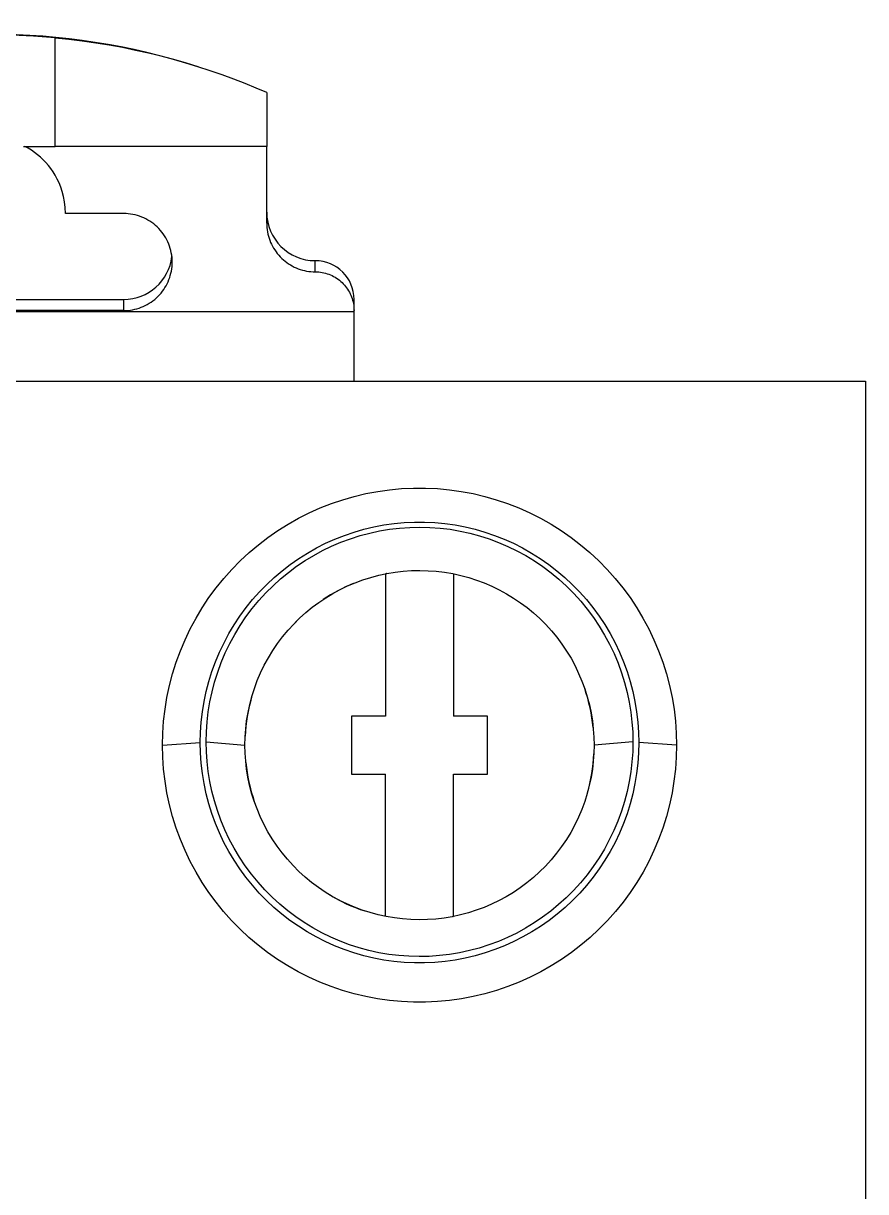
# Model space of a CAD drawing. Header units: millimetres. Extents: x 2268 to 4339, y 1619 to 2163.
# Drawn here: x 3744.32 to 3760.96, y 1843.48 to 1866.55 of the extents above; entities that cross this region are included whole.
import ezdxf

# ---------------------------------------------------------------- set-up
doc = ezdxf.new("R2010")
doc.units = ezdxf.units.MM

msp = doc.modelspace()

# ---------------------------------------------------------------- linework, layer by layer
for p, q in [((3744.522, 1866.294), (3744.096, 1866.314)), ((3744.948, 1866.26), (3744.522, 1866.294)), ((3744.948, 1866.256), (3744.948, 1866.26)), ((3745.217, 1866.228), (3744.948, 1866.256)), ((3744.948, 1864.117), (3744.948, 1866.256)), ((3745.485, 1866.195), (3745.217, 1866.228)), ((3745.752, 1866.157), (3745.485, 1866.195)), ((3746.016, 1866.114), (3745.752, 1866.157)), ((3746.277, 1866.066), (3746.016, 1866.114)), ((3746.536, 1866.013), (3746.277, 1866.066)), ((3746.791, 1865.956), (3746.536, 1866.013)), ((3747.042, 1865.895), (3746.791, 1865.956)), ((3747.289, 1865.83), (3747.042, 1865.895)), ((3747.531, 1865.761), (3747.289, 1865.83)), ((3747.768, 1865.689), (3747.531, 1865.761)), ((3748.011, 1865.61), (3747.768, 1865.689)), ((3748.248, 1865.528), (3748.011, 1865.61)), ((3748.478, 1865.444), (3748.248, 1865.528)), ((3748.702, 1865.357), (3748.478, 1865.444)), ((3748.919, 1865.268), (3748.702, 1865.357)), ((3749.128, 1865.178), (3748.919, 1865.268)), ((3749.128, 1865.178), (3749.128, 1864.117)), ((3744.321, 1864.117), (3744.948, 1864.117)), ((3744.415, 1864.08), (3744.348, 1864.117)), ((3745.198, 1864.117), (3744.948, 1864.117)), ((3745.445, 1864.117), (3745.198, 1864.117)), ((3745.688, 1864.117), (3745.445, 1864.117)), ((3745.927, 1864.117), (3745.688, 1864.117)), ((3746.163, 1864.117), (3745.927, 1864.117)), ((3746.396, 1864.117), (3746.163, 1864.117)), ((3746.625, 1864.117), (3746.396, 1864.117)), ((3746.851, 1864.117), (3746.625, 1864.117)), ((3747.074, 1864.117), (3746.851, 1864.117)), ((3747.294, 1864.117), (3747.074, 1864.117)), ((3747.511, 1864.117), (3747.294, 1864.117)), ((3747.725, 1864.117), (3747.511, 1864.117)), ((3747.936, 1864.117), (3747.725, 1864.117)), ((3748.143, 1864.117), (3747.936, 1864.117)), ((3748.347, 1864.117), (3748.143, 1864.117)), ((3748.548, 1864.117), (3748.347, 1864.117)), ((3748.745, 1864.117), (3748.548, 1864.117)), ((3748.939, 1864.117), (3748.745, 1864.117)), ((3749.128, 1864.117), (3748.939, 1864.117)), ((3749.128, 1862.6), (3749.128, 1864.117)), ((3744.479, 1864.04), (3744.415, 1864.08)), ((3744.542, 1863.997), (3744.479, 1864.04)), ((3744.602, 1863.951), (3744.542, 1863.997)), ((3744.659, 1863.902), (3744.602, 1863.951)), ((3744.714, 1863.85), (3744.659, 1863.902)), ((3744.766, 1863.796), (3744.714, 1863.85)), ((3744.815, 1863.738), (3744.766, 1863.796)), ((3744.862, 1863.678), (3744.815, 1863.738)), ((3744.907, 1863.614), (3744.862, 1863.678)), ((3744.949, 1863.546), (3744.907, 1863.614)), ((3744.989, 1863.473), (3744.949, 1863.546)), ((3745.026, 1863.396), (3744.989, 1863.473)), ((3745.06, 1863.313), (3745.026, 1863.396)), ((3745.09, 1863.224), (3745.06, 1863.313)), ((3745.116, 1863.127), (3745.09, 1863.224)), ((3745.136, 1863.023), (3745.116, 1863.127)), ((3745.149, 1862.911), (3745.136, 1863.023)), ((3745.154, 1862.792), (3745.149, 1862.911)), ((3746.303, 1862.792), (3745.154, 1862.792)), ((3746.349, 1862.791), (3746.303, 1862.792)), ((3746.394, 1862.787), (3746.349, 1862.791)), ((3746.44, 1862.782), (3746.394, 1862.787)), ((3746.484, 1862.774), (3746.44, 1862.782)), ((3746.529, 1862.765), (3746.484, 1862.774)), ((3746.573, 1862.753), (3746.529, 1862.765)), ((3746.616, 1862.739), (3746.573, 1862.753)), ((3746.659, 1862.723), (3746.616, 1862.739)), ((3746.701, 1862.705), (3746.659, 1862.723)), ((3746.742, 1862.685), (3746.701, 1862.705)), ((3746.782, 1862.663), (3746.742, 1862.685)), ((3746.821, 1862.639), (3746.782, 1862.663)), ((3746.859, 1862.614), (3746.821, 1862.639)), ((3746.895, 1862.586), (3746.859, 1862.614)), ((3746.93, 1862.557), (3746.895, 1862.586)), ((3746.964, 1862.527), (3746.93, 1862.557)), ((3746.996, 1862.494), (3746.964, 1862.527)), ((3747.027, 1862.46), (3746.996, 1862.494)), ((3749.128, 1862.6), (3749.129, 1862.557)), ((3749.129, 1862.557), (3749.132, 1862.514)), ((3749.132, 1862.514), (3749.137, 1862.471)), ((3749.137, 1862.471), (3749.144, 1862.429)), ((3747.056, 1862.425), (3747.027, 1862.46)), ((3747.083, 1862.389), (3747.056, 1862.425)), ((3747.109, 1862.351), (3747.083, 1862.389)), ((3747.133, 1862.312), (3747.109, 1862.351)), ((3747.155, 1862.272), (3747.133, 1862.312)), ((3747.174, 1862.231), (3747.155, 1862.272)), ((3749.144, 1862.429), (3749.152, 1862.386)), ((3749.152, 1862.386), (3749.163, 1862.345)), ((3749.163, 1862.345), (3749.175, 1862.303)), ((3749.175, 1862.303), (3749.189, 1862.263)), ((3749.189, 1862.263), (3749.205, 1862.223)), ((3747.192, 1862.189), (3747.174, 1862.231)), ((3747.208, 1862.146), (3747.192, 1862.189)), ((3747.222, 1862.103), (3747.208, 1862.146)), ((3747.234, 1862.059), (3747.222, 1862.103)), ((3747.243, 1862.014), (3747.234, 1862.059)), ((3747.251, 1861.969), (3747.243, 1862.014)), ((3749.205, 1862.223), (3749.223, 1862.184)), ((3749.223, 1862.184), (3749.243, 1862.146)), ((3749.243, 1862.146), (3749.264, 1862.108)), ((3749.264, 1862.108), (3749.287, 1862.072)), ((3749.287, 1862.072), (3749.311, 1862.036)), ((3749.311, 1862.036), (3749.337, 1862.002)), ((3747.257, 1861.924), (3747.251, 1861.969)), ((3747.26, 1861.878), (3747.257, 1861.924)), ((3747.257, 1861.745), (3747.26, 1861.789)), ((3747.261, 1861.833), (3747.26, 1861.878)), ((3747.26, 1861.789), (3747.261, 1861.833)), ((3749.337, 1862.002), (3749.365, 1861.969)), ((3749.365, 1861.969), (3749.394, 1861.937)), ((3749.394, 1861.937), (3749.424, 1861.907)), ((3749.424, 1861.907), (3749.456, 1861.878)), ((3749.456, 1861.878), (3749.489, 1861.85)), ((3749.489, 1861.85), (3749.523, 1861.824)), ((3749.523, 1861.824), (3749.558, 1861.8)), ((3749.558, 1861.8), (3749.595, 1861.777)), ((3749.595, 1861.777), (3749.632, 1861.756)), ((3750.086, 1861.641), (3750.086, 1861.861)), ((3747.211, 1861.528), (3747.224, 1861.571)), ((3747.224, 1861.571), (3747.235, 1861.614)), ((3747.235, 1861.614), (3747.244, 1861.657)), ((3747.244, 1861.657), (3747.252, 1861.701)), ((3747.252, 1861.701), (3747.257, 1861.745)), ((3749.632, 1861.756), (3749.67, 1861.736)), ((3749.67, 1861.736), (3749.71, 1861.719)), ((3749.71, 1861.719), (3749.749, 1861.702)), ((3749.749, 1861.702), (3749.79, 1861.688)), ((3749.79, 1861.688), (3749.831, 1861.676)), ((3749.831, 1861.676), (3749.873, 1861.665)), ((3749.873, 1861.665), (3749.915, 1861.657)), ((3749.915, 1861.657), (3749.957, 1861.65)), ((3749.957, 1861.65), (3750, 1861.645)), ((3750, 1861.645), (3750.043, 1861.642)), ((3750.043, 1861.642), (3750.086, 1861.641)), ((3750.086, 1861.641), (3750.12, 1861.641)), ((3750.12, 1861.641), (3750.155, 1861.638)), ((3750.155, 1861.638), (3750.189, 1861.634)), ((3750.189, 1861.634), (3750.223, 1861.629)), ((3750.223, 1861.629), (3750.257, 1861.622)), ((3750.257, 1861.622), (3750.29, 1861.614)), ((3750.29, 1861.614), (3750.323, 1861.604)), ((3750.323, 1861.604), (3750.355, 1861.593)), ((3750.355, 1861.593), (3750.387, 1861.58)), ((3750.387, 1861.58), (3750.419, 1861.566)), ((3750.419, 1861.566), (3750.449, 1861.55)), ((3750.449, 1861.55), (3750.479, 1861.533)), ((3747.093, 1861.292), (3747.117, 1861.329)), ((3747.117, 1861.329), (3747.14, 1861.367)), ((3747.14, 1861.367), (3747.161, 1861.406)), ((3747.161, 1861.406), (3747.179, 1861.446)), ((3747.179, 1861.446), (3747.196, 1861.487)), ((3747.196, 1861.487), (3747.211, 1861.528)), ((3750.479, 1861.533), (3750.508, 1861.515)), ((3750.508, 1861.515), (3750.536, 1861.495)), ((3750.536, 1861.495), (3750.564, 1861.474)), ((3750.564, 1861.474), (3750.59, 1861.452)), ((3750.59, 1861.452), (3750.616, 1861.429)), ((3750.616, 1861.429), (3750.64, 1861.405)), ((3750.64, 1861.405), (3750.663, 1861.38)), ((3750.663, 1861.38), (3750.685, 1861.353)), ((3750.685, 1861.353), (3750.706, 1861.326)), ((3750.706, 1861.326), (3750.725, 1861.298)), ((3741.036, 1861.097), (3746.303, 1861.097)), ((3746.303, 1860.876), (3746.303, 1861.097)), ((3746.88, 1861.069), (3746.915, 1861.097)), ((3746.915, 1861.097), (3746.948, 1861.126)), ((3746.948, 1861.126), (3746.98, 1861.156)), ((3746.98, 1861.156), (3747.011, 1861.188)), ((3747.011, 1861.188), (3747.04, 1861.221)), ((3747.04, 1861.221), (3747.067, 1861.256)), ((3747.067, 1861.256), (3747.093, 1861.292)), ((3750.725, 1861.298), (3750.744, 1861.269)), ((3750.744, 1861.269), (3750.761, 1861.239)), ((3750.761, 1861.239), (3750.776, 1861.208)), ((3750.776, 1861.208), (3750.791, 1861.177)), ((3750.791, 1861.177), (3750.803, 1861.145)), ((3750.803, 1861.145), (3750.815, 1861.113)), ((3750.815, 1861.113), (3750.825, 1861.08)), ((3750.852, 1860.876), (3750.852, 1861.097)), ((3736.487, 1860.861), (3750.852, 1860.861)), ((3746.303, 1860.876), (3741.036, 1860.876)), ((3746.303, 1860.876), (3746.347, 1860.877)), ((3746.347, 1860.877), (3746.392, 1860.88)), ((3746.392, 1860.88), (3746.435, 1860.886)), ((3746.435, 1860.886), (3746.479, 1860.893)), ((3746.479, 1860.893), (3746.522, 1860.902)), ((3746.522, 1860.902), (3746.565, 1860.913)), ((3746.565, 1860.913), (3746.607, 1860.926)), ((3746.607, 1860.926), (3746.649, 1860.941)), ((3746.649, 1860.941), (3746.69, 1860.958)), ((3746.69, 1860.958), (3746.73, 1860.977)), ((3746.73, 1860.977), (3746.769, 1860.997)), ((3746.769, 1860.997), (3746.807, 1861.02)), ((3746.807, 1861.02), (3746.844, 1861.044)), ((3746.844, 1861.044), (3746.88, 1861.069)), ((3750.825, 1861.08), (3750.833, 1861.046)), ((3750.833, 1861.046), (3750.84, 1861.013)), ((3750.84, 1861.013), (3750.845, 1860.979)), ((3750.845, 1860.979), (3750.849, 1860.945)), ((3750.849, 1860.945), (3750.851, 1860.911)), ((3750.851, 1860.911), (3750.852, 1860.876)), ((3750.852, 1860.861), (3750.852, 1860.876)), ((3750.852, 1859.481), (3750.852, 1860.861)), ((3692.288, 1859.481), (3760.956, 1859.481)), ((3760.956, 1859.481), (3760.956, 1841.38)), ((3750.63, 1857.142), (3750.857, 1857.207)), ((3750.857, 1857.207), (3751.088, 1857.262)), ((3751.088, 1857.262), (3751.32, 1857.306)), ((3751.32, 1857.306), (3751.555, 1857.339)), ((3751.555, 1857.339), (3751.79, 1857.361)), ((3751.79, 1857.361), (3752.027, 1857.372)), ((3752.027, 1857.372), (3752.263, 1857.372)), ((3752.263, 1857.372), (3752.5, 1857.361)), ((3752.5, 1857.361), (3752.735, 1857.339)), ((3752.735, 1857.339), (3752.97, 1857.306)), ((3752.97, 1857.306), (3753.202, 1857.262)), ((3753.202, 1857.262), (3753.433, 1857.208)), ((3753.433, 1857.208), (3753.66, 1857.142)), ((3749.967, 1856.883), (3750.184, 1856.979)), ((3750.184, 1856.979), (3750.405, 1857.066)), ((3750.405, 1857.066), (3750.63, 1857.142)), ((3753.66, 1857.142), (3753.885, 1857.066)), ((3753.885, 1857.066), (3754.106, 1856.98)), ((3754.106, 1856.98), (3754.323, 1856.883)), ((3749.548, 1856.659), (3749.755, 1856.776)), ((3749.755, 1856.776), (3749.967, 1856.883)), ((3754.323, 1856.883), (3754.535, 1856.776)), ((3754.535, 1856.776), (3754.742, 1856.659)), ((3749.152, 1856.397), (3749.347, 1856.533)), ((3749.347, 1856.533), (3749.548, 1856.659)), ((3750.662, 1856.439), (3750.853, 1856.504)), ((3750.853, 1856.504), (3751.048, 1856.56)), ((3750.97, 1856.433), (3751.163, 1856.484)), ((3751.048, 1856.56), (3751.244, 1856.607)), ((3751.163, 1856.484), (3751.357, 1856.527)), ((3751.244, 1856.607), (3751.442, 1856.645)), ((3751.357, 1856.527), (3751.554, 1856.559)), ((3751.442, 1856.645), (3751.642, 1856.673)), ((3751.554, 1856.559), (3751.753, 1856.583)), ((3751.642, 1856.673), (3751.843, 1856.692)), ((3751.753, 1856.583), (3751.952, 1856.597)), ((3751.843, 1856.692), (3752.044, 1856.701)), ((3751.952, 1856.597), (3752.152, 1856.601)), ((3752.044, 1856.701), (3752.246, 1856.701)), ((3752.152, 1856.601), (3752.352, 1856.596)), ((3752.246, 1856.701), (3752.447, 1856.692)), ((3752.352, 1856.596), (3752.551, 1856.582)), ((3752.447, 1856.692), (3752.648, 1856.673)), ((3752.551, 1856.582), (3752.749, 1856.558)), ((3752.648, 1856.673), (3752.848, 1856.645)), ((3752.749, 1856.558), (3752.945, 1856.524)), ((3752.848, 1856.645), (3753.046, 1856.607)), ((3752.945, 1856.524), (3753.14, 1856.482)), ((3753.046, 1856.607), (3753.242, 1856.56)), ((3753.14, 1856.482), (3753.332, 1856.43)), ((3753.242, 1856.56), (3753.437, 1856.504)), ((3753.437, 1856.504), (3753.628, 1856.439)), ((3754.742, 1856.659), (3754.943, 1856.533)), ((3754.943, 1856.533), (3755.138, 1856.397)), ((3748.78, 1856.098), (3748.963, 1856.252)), ((3748.963, 1856.252), (3749.152, 1856.397)), ((3750.108, 1856.19), (3750.289, 1856.282)), ((3750.289, 1856.282), (3750.474, 1856.365)), ((3750.41, 1856.225), (3750.593, 1856.303)), ((3750.474, 1856.365), (3750.662, 1856.439)), ((3750.593, 1856.303), (3750.78, 1856.373)), ((3750.78, 1856.373), (3750.97, 1856.433)), ((3753.332, 1856.43), (3753.521, 1856.369)), ((3753.521, 1856.369), (3753.708, 1856.299)), ((3753.628, 1856.439), (3753.816, 1856.365)), ((3753.708, 1856.299), (3753.891, 1856.221)), ((3753.816, 1856.365), (3754.001, 1856.282)), ((3754.001, 1856.282), (3754.182, 1856.19)), ((3755.138, 1856.397), (3755.327, 1856.252)), ((3755.327, 1856.252), (3755.51, 1856.098)), ((3748.606, 1855.936), (3748.78, 1856.098)), ((3749.76, 1855.982), (3749.931, 1856.09)), ((3749.885, 1855.94), (3750.056, 1856.044)), ((3749.931, 1856.09), (3750.108, 1856.19)), ((3750.056, 1856.044), (3750.231, 1856.139)), ((3750.231, 1856.139), (3750.41, 1856.225)), ((3753.891, 1856.221), (3754.07, 1856.133)), ((3754.07, 1856.133), (3754.245, 1856.038)), ((3754.182, 1856.19), (3754.359, 1856.09)), ((3754.245, 1856.038), (3754.416, 1855.933)), ((3754.359, 1856.09), (3754.53, 1855.982)), ((3755.51, 1856.098), (3755.684, 1855.936)), ((3748.439, 1855.765), (3748.606, 1855.936)), ((3749.432, 1855.741), (3749.593, 1855.865)), ((3749.558, 1855.708), (3749.719, 1855.828)), ((3749.593, 1855.865), (3749.76, 1855.982)), ((3749.719, 1855.828), (3749.885, 1855.94)), ((3754.416, 1855.933), (3754.582, 1855.821)), ((3754.53, 1855.982), (3754.697, 1855.865)), ((3754.582, 1855.821), (3754.743, 1855.7)), ((3754.697, 1855.865), (3754.859, 1855.741)), ((3755.684, 1855.936), (3755.852, 1855.766)), ((3748.129, 1855.402), (3748.28, 1855.587)), ((3748.28, 1855.587), (3748.439, 1855.765)), ((3749.127, 1855.47), (3749.276, 1855.609)), ((3749.252, 1855.444), (3749.402, 1855.58)), ((3749.276, 1855.609), (3749.432, 1855.741)), ((3749.402, 1855.58), (3749.558, 1855.708)), ((3750.876, 1855.503), (3751.028, 1855.56)), ((3751.028, 1855.56), (3751.184, 1855.609)), ((3751.184, 1855.609), (3751.341, 1855.65)), ((3751.341, 1855.65), (3751.501, 1855.685)), ((3751.475, 1855.68), (3751.475, 1852.872)), ((3751.501, 1855.685), (3751.662, 1855.711)), ((3751.662, 1855.711), (3751.824, 1855.73)), ((3751.824, 1855.73), (3751.987, 1855.742)), ((3751.987, 1855.742), (3752.151, 1855.745)), ((3752.151, 1855.745), (3752.314, 1855.741)), ((3752.314, 1855.741), (3752.477, 1855.729)), ((3752.477, 1855.729), (3752.639, 1855.71)), ((3752.639, 1855.71), (3752.8, 1855.683)), ((3752.8, 1855.683), (3752.959, 1855.648)), ((3752.816, 1855.68), (3752.816, 1852.872)), ((3752.959, 1855.648), (3753.116, 1855.606)), ((3753.116, 1855.606), (3753.271, 1855.556)), ((3753.271, 1855.556), (3753.424, 1855.5)), ((3754.743, 1855.7), (3754.899, 1855.571)), ((3754.859, 1855.741), (3755.014, 1855.609)), ((3754.899, 1855.571), (3755.049, 1855.435)), ((3755.014, 1855.609), (3755.163, 1855.47)), ((3755.852, 1855.766), (3756.01, 1855.588)), ((3756.01, 1855.588), (3756.161, 1855.402)), ((3747.987, 1855.209), (3748.129, 1855.402)), ((3748.848, 1855.171), (3748.984, 1855.324)), ((3748.984, 1855.324), (3749.127, 1855.47)), ((3749.108, 1855.301), (3749.252, 1855.444)), ((3750.436, 1855.292), (3750.579, 1855.369)), ((3750.579, 1855.369), (3750.726, 1855.44)), ((3750.726, 1855.44), (3750.876, 1855.503)), ((3753.424, 1855.5), (3753.573, 1855.436)), ((3753.573, 1855.436), (3753.72, 1855.365)), ((3753.72, 1855.365), (3753.863, 1855.287)), ((3755.049, 1855.435), (3755.192, 1855.291)), ((3755.163, 1855.47), (3755.306, 1855.324)), ((3755.306, 1855.324), (3755.442, 1855.171)), ((3756.161, 1855.402), (3756.303, 1855.21)), ((3747.855, 1855.01), (3747.987, 1855.209)), ((3748.72, 1855.012), (3748.848, 1855.171)), ((3748.841, 1854.993), (3748.971, 1855.151)), ((3748.971, 1855.151), (3749.108, 1855.301)), ((3750.028, 1855.019), (3750.16, 1855.116)), ((3750.16, 1855.116), (3750.296, 1855.207)), ((3750.296, 1855.207), (3750.436, 1855.292)), ((3753.863, 1855.287), (3754.003, 1855.202)), ((3754.003, 1855.202), (3754.139, 1855.11)), ((3754.139, 1855.11), (3754.271, 1855.012)), ((3755.192, 1855.291), (3755.329, 1855.139)), ((3755.329, 1855.139), (3755.459, 1854.981)), ((3755.442, 1855.171), (3755.57, 1855.012)), ((3756.303, 1855.21), (3756.435, 1855.01)), ((3747.732, 1854.805), (3747.855, 1855.01)), ((3748.599, 1854.846), (3748.72, 1855.012)), ((3748.718, 1854.829), (3748.841, 1854.993)), ((3749.778, 1854.805), (3749.901, 1854.915)), ((3749.901, 1854.915), (3750.028, 1855.019)), ((3754.271, 1855.012), (3754.398, 1854.908)), ((3754.398, 1854.908), (3754.521, 1854.797)), ((3755.459, 1854.981), (3755.581, 1854.816)), ((3755.57, 1855.012), (3755.691, 1854.846)), ((3756.435, 1855.01), (3756.558, 1854.805)), ((3747.619, 1854.594), (3747.732, 1854.805)), ((3748.381, 1854.499), (3748.486, 1854.675)), ((3748.486, 1854.675), (3748.599, 1854.846)), ((3748.497, 1854.484), (3748.603, 1854.659)), ((3748.603, 1854.659), (3748.718, 1854.829)), ((3749.548, 1854.566), (3749.661, 1854.688)), ((3749.661, 1854.688), (3749.778, 1854.805)), ((3754.521, 1854.797), (3754.638, 1854.679)), ((3754.638, 1854.679), (3754.75, 1854.556)), ((3755.581, 1854.816), (3755.696, 1854.646)), ((3755.691, 1854.846), (3755.804, 1854.676)), ((3755.696, 1854.646), (3755.801, 1854.47)), ((3755.804, 1854.676), (3755.91, 1854.5)), ((3756.558, 1854.805), (3756.672, 1854.595)), ((3747.515, 1854.379), (3747.619, 1854.594)), ((3748.284, 1854.318), (3748.381, 1854.499)), ((3748.399, 1854.303), (3748.497, 1854.484)), ((3749.341, 1854.304), (3749.442, 1854.438)), ((3749.442, 1854.438), (3749.548, 1854.566)), ((3754.75, 1854.556), (3754.856, 1854.427)), ((3754.856, 1854.427), (3754.956, 1854.294)), ((3755.801, 1854.47), (3755.899, 1854.289)), ((3755.91, 1854.5), (3756.006, 1854.319)), ((3756.672, 1854.595), (3756.775, 1854.379)), ((3747.423, 1854.158), (3747.515, 1854.379)), ((3748.196, 1854.133), (3748.284, 1854.318)), ((3748.31, 1854.118), (3748.399, 1854.303)), ((3749.16, 1854.023), (3749.247, 1854.166)), ((3749.247, 1854.166), (3749.341, 1854.304)), ((3754.956, 1854.294), (3755.05, 1854.155)), ((3755.899, 1854.289), (3755.987, 1854.104)), ((3756.006, 1854.319), (3756.094, 1854.134)), ((3756.775, 1854.379), (3756.868, 1854.159)), ((3747.34, 1853.934), (3747.423, 1854.158)), ((3748.046, 1853.751), (3748.116, 1853.944)), ((3748.116, 1853.944), (3748.196, 1854.133)), ((3748.23, 1853.929), (3748.31, 1854.118)), ((3749.08, 1853.876), (3749.16, 1854.023)), ((3755.05, 1854.155), (3755.137, 1854.012)), ((3755.137, 1854.012), (3755.216, 1853.864)), ((3755.987, 1854.104), (3756.066, 1853.915)), ((3756.094, 1854.134), (3756.174, 1853.944)), ((3756.174, 1853.944), (3756.244, 1853.752)), ((3756.868, 1854.159), (3756.95, 1853.934)), ((3747.208, 1853.474), (3747.268, 1853.705)), ((3747.268, 1853.705), (3747.34, 1853.934)), ((3747.985, 1853.555), (3748.046, 1853.751)), ((3748.098, 1853.543), (3748.159, 1853.737)), ((3748.159, 1853.737), (3748.23, 1853.929)), ((3748.942, 1853.572), (3749.007, 1853.726)), ((3749.007, 1853.726), (3749.08, 1853.876)), ((3755.216, 1853.864), (3755.288, 1853.714)), ((3755.288, 1853.714), (3755.353, 1853.561)), ((3756.066, 1853.915), (3756.135, 1853.725)), ((3756.135, 1853.725), (3756.195, 1853.533)), ((3756.244, 1853.752), (3756.305, 1853.556)), ((3756.95, 1853.934), (3757.022, 1853.706)), ((3757.022, 1853.706), (3757.083, 1853.474)), ((3747.158, 1853.24), (3747.208, 1853.474)), ((3747.933, 1853.357), (3747.985, 1853.555)), ((3748.047, 1853.348), (3748.098, 1853.543)), ((3748.884, 1853.416), (3748.942, 1853.572)), ((3755.353, 1853.561), (3755.41, 1853.406)), ((3756.195, 1853.533), (3756.246, 1853.339)), ((3756.305, 1853.556), (3756.357, 1853.357)), ((3757.083, 1853.474), (3757.133, 1853.24)), ((3747.89, 1853.156), (3747.933, 1853.357)), ((3748.005, 1853.151), (3748.047, 1853.348)), ((3748.792, 1853.099), (3748.834, 1853.258)), ((3748.834, 1853.258), (3748.884, 1853.416)), ((3755.41, 1853.406), (3755.459, 1853.249)), ((3755.459, 1853.249), (3755.5, 1853.092)), ((3756.246, 1853.339), (3756.287, 1853.145)), ((3756.357, 1853.357), (3756.4, 1853.156)), ((3747.119, 1853.005), (3747.158, 1853.24)), ((3747.857, 1852.954), (3747.89, 1853.156)), ((3747.972, 1852.954), (3748.005, 1853.151)), ((3748.758, 1852.939), (3748.792, 1853.099)), ((3755.5, 1853.092), (3755.534, 1852.934)), ((3756.287, 1853.145), (3756.319, 1852.949)), ((3756.4, 1853.156), (3756.433, 1852.954)), ((3757.133, 1853.24), (3757.172, 1853.005)), ((3747.091, 1852.769), (3747.119, 1853.005)), ((3747.833, 1852.752), (3747.857, 1852.954)), ((3747.949, 1852.756), (3747.972, 1852.954)), ((3748.731, 1852.779), (3748.758, 1852.939)), ((3750.804, 1852.872), (3750.804, 1851.723)), ((3751.475, 1852.872), (3750.804, 1852.872)), ((3753.486, 1852.872), (3752.816, 1852.872)), ((3753.486, 1851.723), (3753.486, 1852.872)), ((3755.534, 1852.934), (3755.56, 1852.775)), ((3756.319, 1852.949), (3756.341, 1852.754)), ((3756.433, 1852.954), (3756.457, 1852.752)), ((3757.172, 1853.005), (3757.199, 1852.769)), ((3747.074, 1852.533), (3747.091, 1852.769)), ((3747.819, 1852.549), (3747.833, 1852.752)), ((3747.931, 1852.362), (3747.936, 1852.559)), ((3747.936, 1852.559), (3747.949, 1852.756)), ((3748.701, 1852.458), (3748.712, 1852.618)), ((3748.712, 1852.618), (3748.731, 1852.779)), ((3755.56, 1852.775), (3755.578, 1852.616)), ((3755.578, 1852.616), (3755.589, 1852.457)), ((3756.341, 1852.754), (3756.355, 1852.558)), ((3756.355, 1852.558), (3756.359, 1852.362)), ((3756.457, 1852.752), (3756.471, 1852.549)), ((3757.199, 1852.769), (3757.216, 1852.533)), ((3747.069, 1852.298), (3747.074, 1852.533)), ((3747.069, 1852.298), (3747.815, 1852.347)), ((3747.815, 1852.347), (3747.819, 1852.549)), ((3747.819, 1852.145), (3747.815, 1852.347)), ((3747.931, 1852.362), (3748.697, 1852.298)), ((3747.936, 1852.168), (3747.932, 1852.362)), ((3748.697, 1852.298), (3748.701, 1852.458)), ((3755.589, 1852.457), (3755.593, 1852.298)), ((3756.359, 1852.362), (3755.593, 1852.298)), ((3756.359, 1852.362), (3756.355, 1852.167)), ((3756.471, 1852.549), (3756.476, 1852.347)), ((3756.476, 1852.347), (3756.471, 1852.145)), ((3757.221, 1852.298), (3756.476, 1852.347)), ((3757.216, 1852.533), (3757.221, 1852.298)), ((3747.075, 1852.061), (3747.069, 1852.298)), ((3747.833, 1851.942), (3747.819, 1852.145)), ((3747.949, 1851.973), (3747.936, 1852.168)), ((3748.701, 1852.139), (3748.697, 1852.298)), ((3748.712, 1851.981), (3748.701, 1852.139)), ((3755.589, 1852.138), (3755.578, 1851.979)), ((3755.593, 1852.298), (3755.589, 1852.138)), ((3756.355, 1852.167), (3756.341, 1851.97)), ((3756.471, 1852.145), (3756.457, 1851.942)), ((3757.221, 1852.298), (3757.216, 1852.061)), ((3747.091, 1851.825), (3747.075, 1852.061)), ((3747.857, 1851.739), (3747.833, 1851.942)), ((3747.971, 1851.778), (3747.949, 1851.973)), ((3748.73, 1851.822), (3748.712, 1851.981)), ((3755.578, 1851.979), (3755.559, 1851.818)), ((3756.341, 1851.97), (3756.318, 1851.773)), ((3756.457, 1851.942), (3756.433, 1851.739)), ((3757.216, 1852.061), (3757.199, 1851.825)), ((3747.119, 1851.589), (3747.091, 1851.825)), ((3747.89, 1851.538), (3747.857, 1851.739)), ((3748.003, 1851.583), (3747.971, 1851.778)), ((3748.756, 1851.664), (3748.73, 1851.822)), ((3748.789, 1851.506), (3748.756, 1851.664)), ((3750.804, 1851.723), (3751.475, 1851.723)), ((3751.475, 1848.916), (3751.475, 1851.723)), ((3752.816, 1848.916), (3752.816, 1851.723)), ((3752.816, 1851.723), (3753.486, 1851.723)), ((3755.533, 1851.658), (3755.499, 1851.499)), ((3755.559, 1851.818), (3755.533, 1851.658)), ((3756.318, 1851.773), (3756.286, 1851.577)), ((3756.433, 1851.739), (3756.4, 1851.538)), ((3757.199, 1851.825), (3757.171, 1851.589)), ((3747.158, 1851.354), (3747.119, 1851.589)), ((3747.933, 1851.338), (3747.89, 1851.538)), ((3748.044, 1851.389), (3748.003, 1851.583)), ((3748.83, 1851.349), (3748.789, 1851.506)), ((3755.499, 1851.499), (3755.457, 1851.34)), ((3756.286, 1851.577), (3756.244, 1851.38)), ((3756.4, 1851.538), (3756.357, 1851.338)), ((3757.171, 1851.589), (3757.132, 1851.354)), ((3747.208, 1851.121), (3747.158, 1851.354)), ((3747.985, 1851.14), (3747.933, 1851.338)), ((3748.094, 1851.196), (3748.044, 1851.389)), ((3748.153, 1851.005), (3748.094, 1851.196)), ((3748.879, 1851.193), (3748.83, 1851.349)), ((3748.936, 1851.039), (3748.879, 1851.193)), ((3755.408, 1851.183), (3755.35, 1851.027)), ((3755.457, 1851.34), (3755.408, 1851.183)), ((3756.193, 1851.185), (3756.132, 1850.992)), ((3756.244, 1851.38), (3756.193, 1851.185)), ((3756.357, 1851.338), (3756.305, 1851.139)), ((3757.132, 1851.354), (3757.082, 1851.12)), ((3747.269, 1850.89), (3747.208, 1851.121)), ((3748.046, 1850.945), (3747.985, 1851.14)), ((3748.116, 1850.752), (3748.046, 1850.945)), ((3748.222, 1850.815), (3748.153, 1851.005)), ((3749, 1850.886), (3748.936, 1851.039)), ((3755.35, 1851.027), (3755.285, 1850.874)), ((3756.132, 1850.992), (3756.062, 1850.8)), ((3756.244, 1850.944), (3756.174, 1850.752)), ((3756.305, 1851.139), (3756.244, 1850.944)), ((3757.082, 1851.12), (3757.022, 1850.889)), ((3747.34, 1850.662), (3747.269, 1850.89)), ((3748.195, 1850.564), (3748.116, 1850.752)), ((3748.301, 1850.627), (3748.222, 1850.815)), ((3749.072, 1850.736), (3749, 1850.886)), ((3749.151, 1850.588), (3749.072, 1850.736)), ((3755.212, 1850.723), (3755.132, 1850.576)), ((3755.285, 1850.874), (3755.212, 1850.723)), ((3756.062, 1850.8), (3755.983, 1850.612)), ((3756.174, 1850.752), (3756.095, 1850.563)), ((3757.022, 1850.889), (3756.95, 1850.661)), ((3747.422, 1850.438), (3747.34, 1850.662)), ((3748.283, 1850.379), (3748.195, 1850.564)), ((3748.389, 1850.442), (3748.301, 1850.627)), ((3749.237, 1850.445), (3749.151, 1850.588)), ((3755.132, 1850.576), (3755.045, 1850.434)), ((3755.983, 1850.612), (3755.894, 1850.427)), ((3756.095, 1850.563), (3756.007, 1850.379)), ((3756.95, 1850.661), (3756.868, 1850.437)), ((3747.515, 1850.218), (3747.422, 1850.438)), ((3748.379, 1850.199), (3748.283, 1850.379)), ((3748.486, 1850.261), (3748.389, 1850.442)), ((3748.591, 1850.085), (3748.486, 1850.261)), ((3749.331, 1850.306), (3749.237, 1850.445)), ((3749.43, 1850.172), (3749.331, 1850.306)), ((3754.952, 1850.295), (3754.852, 1850.162)), ((3755.045, 1850.434), (3754.952, 1850.295)), ((3755.796, 1850.246), (3755.69, 1850.071)), ((3755.894, 1850.427), (3755.796, 1850.246)), ((3756.007, 1850.379), (3755.911, 1850.199)), ((3756.868, 1850.437), (3756.775, 1850.217)), ((3747.618, 1850.003), (3747.515, 1850.218)), ((3748.484, 1850.024), (3748.379, 1850.199)), ((3748.596, 1849.854), (3748.484, 1850.024)), ((3748.705, 1849.914), (3748.591, 1850.085)), ((3749.536, 1850.044), (3749.43, 1850.172)), ((3749.648, 1849.92), (3749.536, 1850.044)), ((3754.745, 1850.034), (3754.633, 1849.911)), ((3754.852, 1850.162), (3754.745, 1850.034)), ((3755.69, 1850.071), (3755.575, 1849.901)), ((3755.806, 1850.024), (3755.694, 1849.853)), ((3755.911, 1850.199), (3755.806, 1850.024)), ((3756.775, 1850.217), (3756.672, 1850.002)), ((3747.731, 1849.792), (3747.618, 1850.003)), ((3747.853, 1849.588), (3747.731, 1849.792)), ((3748.717, 1849.689), (3748.596, 1849.854)), ((3748.827, 1849.75), (3748.705, 1849.914)), ((3749.765, 1849.803), (3749.648, 1849.92)), ((3749.888, 1849.692), (3749.765, 1849.803)), ((3754.516, 1849.795), (3754.394, 1849.684)), ((3754.633, 1849.911), (3754.516, 1849.795)), ((3755.575, 1849.901), (3755.453, 1849.736)), ((3755.694, 1849.853), (3755.573, 1849.689)), ((3756.559, 1849.792), (3756.437, 1849.587)), ((3756.672, 1850.002), (3756.559, 1849.792)), ((3747.985, 1849.389), (3747.853, 1849.588)), ((3748.845, 1849.531), (3748.717, 1849.689)), ((3748.957, 1849.591), (3748.827, 1849.75)), ((3749.093, 1849.44), (3748.957, 1849.591)), ((3750.015, 1849.587), (3749.888, 1849.692)), ((3750.147, 1849.488), (3750.015, 1849.587)), ((3754.266, 1849.58), (3754.135, 1849.482)), ((3754.394, 1849.684), (3754.266, 1849.58)), ((3755.323, 1849.579), (3755.186, 1849.428)), ((3755.453, 1849.736), (3755.323, 1849.579)), ((3755.573, 1849.689), (3755.445, 1849.53)), ((3756.437, 1849.587), (3756.305, 1849.389)), ((3748.126, 1849.197), (3747.985, 1849.389)), ((3748.98, 1849.378), (3748.845, 1849.531)), ((3749.122, 1849.232), (3748.98, 1849.378)), ((3749.236, 1849.295), (3749.093, 1849.44)), ((3750.282, 1849.396), (3750.147, 1849.488)), ((3750.422, 1849.311), (3750.282, 1849.396)), ((3753.999, 1849.391), (3753.859, 1849.306)), ((3754.135, 1849.482), (3753.999, 1849.391)), ((3755.186, 1849.428), (3755.043, 1849.285)), ((3755.31, 1849.378), (3755.168, 1849.232)), ((3755.445, 1849.53), (3755.31, 1849.378)), ((3756.305, 1849.389), (3756.164, 1849.197)), ((3748.276, 1849.012), (3748.126, 1849.197)), ((3749.271, 1849.093), (3749.122, 1849.232)), ((3749.386, 1849.159), (3749.236, 1849.295)), ((3749.426, 1848.962), (3749.271, 1849.093)), ((3749.542, 1849.03), (3749.386, 1849.159)), ((3750.566, 1849.233), (3750.422, 1849.311)), ((3750.712, 1849.162), (3750.566, 1849.233)), ((3750.862, 1849.098), (3750.712, 1849.162)), ((3751.015, 1849.041), (3750.862, 1849.098)), ((3753.419, 1849.094), (3753.266, 1849.037)), ((3753.569, 1849.158), (3753.419, 1849.094)), ((3753.716, 1849.228), (3753.569, 1849.158)), ((3753.859, 1849.306), (3753.716, 1849.228)), ((3754.893, 1849.149), (3754.738, 1849.021)), ((3755.019, 1849.093), (3754.864, 1848.961)), ((3755.043, 1849.285), (3754.893, 1849.149)), ((3755.168, 1849.232), (3755.019, 1849.093)), ((3756.164, 1849.197), (3756.014, 1849.012)), ((3748.435, 1848.834), (3748.276, 1849.012)), ((3749.586, 1848.837), (3749.426, 1848.962)), ((3749.702, 1848.908), (3749.542, 1849.03)), ((3749.869, 1848.795), (3749.702, 1848.908)), ((3751.17, 1848.991), (3751.015, 1849.041)), ((3751.328, 1848.948), (3751.17, 1848.991)), ((3751.488, 1848.913), (3751.328, 1848.948)), ((3751.649, 1848.886), (3751.488, 1848.913)), ((3751.812, 1848.866), (3751.649, 1848.886)), ((3751.975, 1848.854), (3751.812, 1848.866)), ((3752.467, 1848.865), (3752.304, 1848.854)), ((3752.63, 1848.884), (3752.467, 1848.865)), ((3752.792, 1848.911), (3752.63, 1848.884)), ((3752.952, 1848.946), (3752.792, 1848.911)), ((3753.11, 1848.988), (3752.952, 1848.946)), ((3753.266, 1849.037), (3753.11, 1848.988)), ((3754.577, 1848.901), (3754.411, 1848.788)), ((3754.738, 1849.021), (3754.577, 1848.901)), ((3754.864, 1848.961), (3754.703, 1848.837)), ((3756.014, 1849.012), (3755.855, 1848.834)), ((3748.601, 1848.664), (3748.435, 1848.834)), ((3748.776, 1848.502), (3748.601, 1848.664)), ((3749.753, 1848.721), (3749.586, 1848.837)), ((3749.925, 1848.612), (3749.753, 1848.721)), ((3750.039, 1848.691), (3749.869, 1848.795)), ((3750.215, 1848.595), (3750.039, 1848.691)), ((3752.139, 1848.85), (3751.975, 1848.854)), ((3752.304, 1848.854), (3752.139, 1848.85)), ((3754.24, 1848.684), (3754.065, 1848.589)), ((3754.411, 1848.788), (3754.24, 1848.684)), ((3754.537, 1848.72), (3754.365, 1848.612)), ((3754.703, 1848.837), (3754.537, 1848.72)), ((3755.689, 1848.663), (3755.514, 1848.501)), ((3755.855, 1848.834), (3755.689, 1848.663)), ((3748.957, 1848.348), (3748.776, 1848.502)), ((3750.101, 1848.512), (3749.925, 1848.612)), ((3750.282, 1848.42), (3750.101, 1848.512)), ((3750.394, 1848.507), (3750.215, 1848.595)), ((3750.467, 1848.337), (3750.282, 1848.42)), ((3750.577, 1848.428), (3750.394, 1848.507)), ((3750.764, 1848.358), (3750.577, 1848.428)), ((3753.702, 1848.423), (3753.515, 1848.354)), ((3753.885, 1848.502), (3753.702, 1848.423)), ((3754.008, 1848.42), (3753.823, 1848.336)), ((3754.065, 1848.589), (3753.885, 1848.502)), ((3754.189, 1848.512), (3754.008, 1848.42)), ((3754.365, 1848.612), (3754.189, 1848.512)), ((3755.514, 1848.501), (3755.333, 1848.347)), ((3749.146, 1848.203), (3748.957, 1848.348)), ((3749.341, 1848.067), (3749.146, 1848.203)), ((3750.656, 1848.262), (3750.467, 1848.337)), ((3750.848, 1848.197), (3750.656, 1848.262)), ((3750.953, 1848.297), (3750.764, 1848.358)), ((3751.043, 1848.14), (3750.848, 1848.197)), ((3751.146, 1848.244), (3750.953, 1848.297)), ((3751.341, 1848.201), (3751.146, 1848.244)), ((3751.539, 1848.168), (3751.341, 1848.201)), ((3752.936, 1848.199), (3752.738, 1848.166)), ((3753.131, 1848.241), (3752.936, 1848.199)), ((3753.324, 1848.293), (3753.131, 1848.241)), ((3753.442, 1848.196), (3753.247, 1848.14)), ((3753.515, 1848.354), (3753.324, 1848.293)), ((3753.634, 1848.262), (3753.442, 1848.196)), ((3753.823, 1848.336), (3753.634, 1848.262)), ((3755.144, 1848.202), (3754.949, 1848.066)), ((3755.333, 1848.347), (3755.144, 1848.202)), ((3749.542, 1847.94), (3749.341, 1848.067)), ((3749.749, 1847.823), (3749.542, 1847.94)), ((3751.24, 1848.093), (3751.043, 1848.14)), ((3751.439, 1848.055), (3751.24, 1848.093)), ((3751.639, 1848.027), (3751.439, 1848.055)), ((3751.737, 1848.143), (3751.539, 1848.168)), ((3751.841, 1848.008), (3751.639, 1848.027)), ((3751.937, 1848.129), (3751.737, 1848.143)), ((3752.044, 1847.998), (3751.841, 1848.008)), ((3752.138, 1848.124), (3751.937, 1848.129)), ((3752.246, 1847.998), (3752.044, 1847.998)), ((3752.339, 1848.128), (3752.138, 1848.124)), ((3752.449, 1848.008), (3752.246, 1847.998)), ((3752.539, 1848.142), (3752.339, 1848.128)), ((3752.65, 1848.027), (3752.449, 1848.008)), ((3752.738, 1848.166), (3752.539, 1848.142)), ((3752.851, 1848.055), (3752.65, 1848.027)), ((3753.05, 1848.093), (3752.851, 1848.055)), ((3753.247, 1848.14), (3753.05, 1848.093)), ((3754.747, 1847.94), (3754.54, 1847.823)), ((3754.949, 1848.066), (3754.747, 1847.94)), ((3749.961, 1847.716), (3749.749, 1847.823)), ((3750.178, 1847.618), (3749.961, 1847.716)), ((3754.328, 1847.715), (3754.111, 1847.618)), ((3754.54, 1847.823), (3754.328, 1847.715)), ((3750.399, 1847.532), (3750.178, 1847.618)), ((3750.624, 1847.455), (3750.399, 1847.532)), ((3753.89, 1847.531), (3753.665, 1847.455)), ((3754.111, 1847.618), (3753.89, 1847.531)), ((3750.853, 1847.389), (3750.624, 1847.455)), ((3751.084, 1847.334), (3750.853, 1847.389)), ((3751.317, 1847.29), (3751.084, 1847.334)), ((3751.552, 1847.257), (3751.317, 1847.29)), ((3751.789, 1847.234), (3751.552, 1847.257)), ((3752.737, 1847.257), (3752.501, 1847.234)), ((3752.972, 1847.29), (3752.737, 1847.257)), ((3753.206, 1847.334), (3752.972, 1847.29)), ((3753.437, 1847.389), (3753.206, 1847.334)), ((3753.665, 1847.455), (3753.437, 1847.389)), ((3752.026, 1847.223), (3751.789, 1847.234)), ((3752.264, 1847.223), (3752.026, 1847.223)), ((3752.501, 1847.234), (3752.264, 1847.223))]:
    msp.add_line(p, q)
for start, end in [(100.7439, 101.113), (112.2838, 123.4583), (134.7317, 135.3753), (164.0147, 177.0594), (5.7537, 18.8653), (344.0973, 357.1063), (185.7004, 198.7768), (238.664, 251.739), (280.8405, 281.1544)]:
    msp.add_arc((3752.145, 1852.298), 3.448, start, end)
for centre, major_axis, start_param, end_param in [((3743.669, 1852.991), (13.373, 0), 1.258926, 1.882667), ((3750.086, 1862.817), (-0.958, 0), 0, 1.570796), ((3746.303, 1862.052), (-0.958, 0), 1.570796, 3.026663), ((3750.086, 1861.097), (0.766, 0), 0, 1.570796)]:
    msp.add_ellipse(centre, major_axis=major_axis, ratio=0.997564, start_param=start_param, end_param=end_param)

doc.saveas('drawing.dxf')
